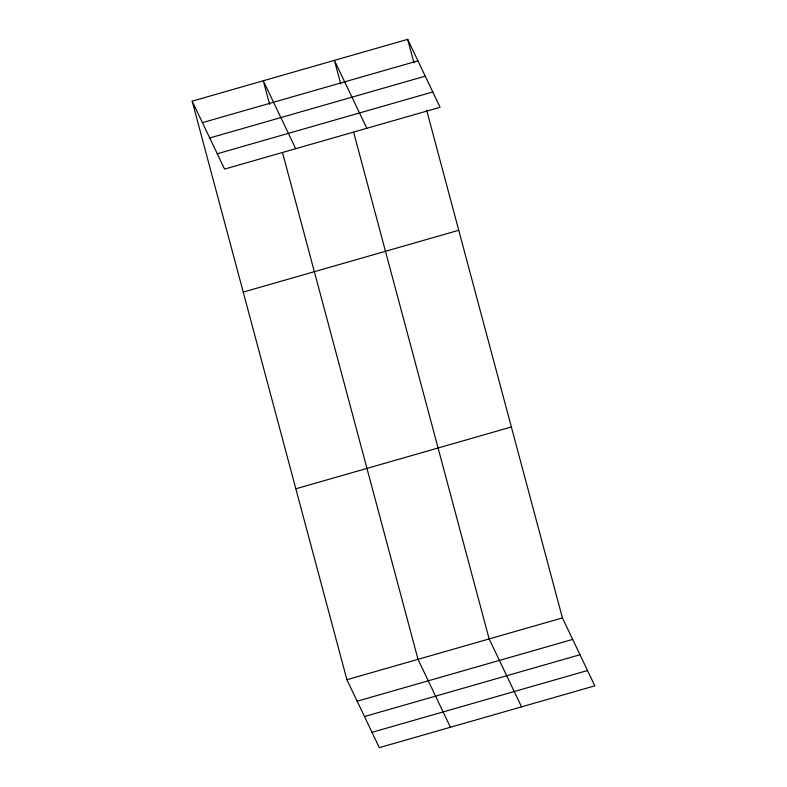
<?xml version="1.0" encoding="UTF-8"?>
<svg xmlns="http://www.w3.org/2000/svg" width="787" height="787" viewBox="0 0 787 787"><rect width="100%" height="100%" fill="white"/><g stroke="black" fill="none" stroke-linecap="round" stroke-linejoin="round"><path stroke-width="1.18" d="M192.176 101.159L407.686 39.35L440.09 107.278L224.58 169.087L192.176 101.159L346.91 679.722L379.314 747.65L594.824 685.841L562.42 617.913L426.603 110.062M202.426 122.644L417.946 60.845M209.736 137.971L425.255 76.162M217.271 153.76L432.781 91.951M243.242 292.085L458.752 230.276M295.843 488.796L511.363 426.987M346.91 679.722L562.42 617.913M357.16 701.217L572.68 639.408M364.47 716.534L579.98 654.735M372.005 732.323L587.515 670.524M366.811 128.291L334.416 60.363L340.722 83.934M295.696 148.684L263.291 80.756L269.597 104.327M521.545 706.864L489.15 638.926L353.638 132.255M450.43 727.257L418.025 659.329L282.523 152.648M407.686 39.35L413.992 62.921"/></g></svg>
